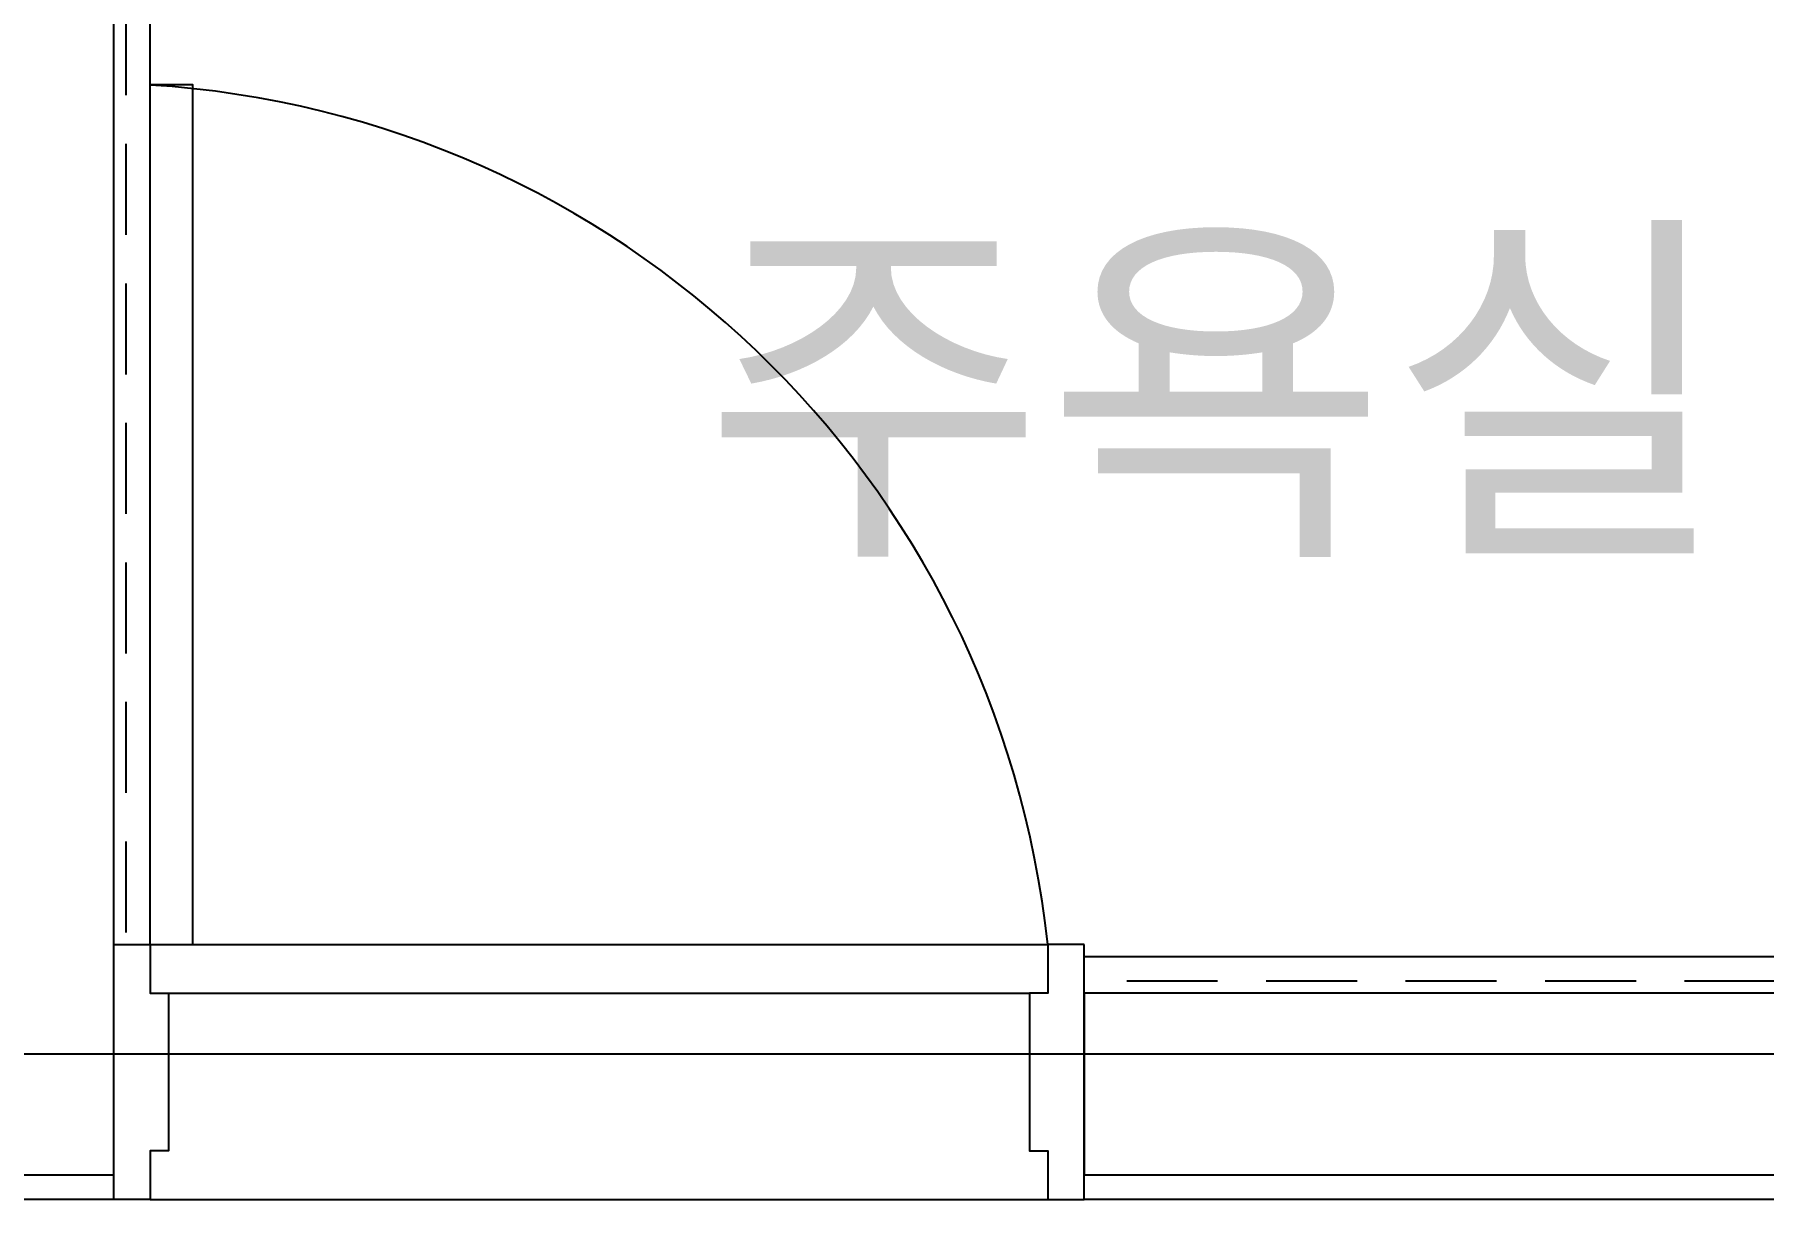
# Model space of a CAD drawing. Extents: x 11416736 to 11582377, y -14295679 to -14163266.
# Drawn here: x 11456184 to 11457609, y -14218003 to -14217043 of the extents above; entities that cross this region are included whole.
import ezdxf

# ---------------------------------------------------------------- set-up
doc = ezdxf.new("R2010")
doc.units = 0
doc.header["$LTSCALE"] = 50
doc.header["$MEASUREMENT"] = 0
doc.linetypes.add('HID', pattern=[2.3, 1.5, -0.8])
doc.linetypes.add('HIDDEN', pattern=[0.375, 0.25, -0.125])
for name, color, linetype in [('! 06 중심선', 11, 'CONTINUOUS'), ('! 08 창호', 4, 'CONTINUOUS'), ('! 22 text 진한선', 7, 'CONTINUOUS'), ('- 02 내력벽', 2, 'CONTINUOUS'), ('- 04 마감선 01', 125, 'CONTINUOUS'), ('- 06 마감선 03_방수', 8, 'HIDDEN')]:
    doc.layers.add(name, color=color, linetype=linetype)
doc.styles.add('굴림', font='Gulim.ttf')

msp = doc.modelspace()

# ---------------------------------------------------------------- linework, layer by layer
at = {"layer": '! 06 중심선'}
msp.add_line((11452048.9, -14217883.5), (11458598.9, -14217883.5), dxfattribs=at)
at = {"layer": '! 08 창호'}
for p, q in [((11456278.9, -14217793.5), (11456278.9, -14217085)), ((11456278.9, -14217793.5), (11457018.9, -14217793.5)), ((11456293.9, -14217833.5), (11457003.9, -14217833.5)), ((11456278.9, -14218003.5), (11457018.9, -14218003.5))]:
    msp.add_line(p, q, dxfattribs=at)
msp.add_lwpolyline([(11456278.9, -14217793.5), (11456313.9, -14217793.5), (11456313.9, -14217085), (11456278.9, -14217085)], dxfattribs=at)
for points in [[(11456248.9, -14217793.5), (11456278.9, -14217793.5), (11456278.9, -14217833.5), (11456293.9, -14217833.5), (11456293.9, -14217963.5), (11456278.9, -14217963.5), (11456278.9, -14218003.5), (11456248.9, -14218003.5)], [(11457048.9, -14217793.5), (11457018.9, -14217793.5), (11457018.9, -14217833.5), (11457003.9, -14217833.5), (11457003.9, -14217963.5), (11457018.9, -14217963.5), (11457018.9, -14218003.5), (11457048.9, -14218003.5)]]:
    msp.add_lwpolyline(points, close=True, dxfattribs=at)
msp.add_arc((11456229.6, -14217877.1), 793.6, 6.0463, 86.4453, dxfattribs=at)
at = {"layer": '- 02 내력벽', "ltscale": 30}
for p, q in [((11456248.9, -14217983.5), (11456248.9, -14216133.5)), ((11458548.9, -14217833.5), (11457048.9, -14217833.5)), ((11456248.9, -14217983.5), (11454948.9, -14217983.5)), ((11458698.9, -14217983.5), (11457048.9, -14217983.5))]:
    msp.add_line(p, q, dxfattribs=at)
at = {"layer": '- 02 내력벽'}
msp.add_line((11457048.9, -14217833.5), (11457048.9, -14217983.5), dxfattribs=at)
at = {"layer": '- 04 마감선 01', "ltscale": 30}
for p, q in [((11456278.9, -14217783.5), (11456278.9, -14216163.5)), ((11458518.9, -14217803.5), (11457048.9, -14217803.5)), ((11456248.9, -14218003.5), (11454948.9, -14218003.5)), ((11458718.9, -14218003.5), (11457048.9, -14218003.5))]:
    msp.add_line(p, q, dxfattribs=at)
at = {"layer": '- 06 마감선 03_방수', "linetype": 'HID'}
for p, q in [((11456258.9, -14217783.5), (11456258.9, -14216143.5)), ((11458538.9, -14217823.5), (11457048.9, -14217823.5))]:
    msp.add_line(p, q, dxfattribs=at)

# ---------------------------------------------------------------- texts
at = {"layer": '! 22 text 진한선', "linetype": 'Continuous', "style": '굴림'}
msp.add_text('주욕실', height=225, dxfattribs=at).set_placement((11456734.5, -14217450.2))

doc.saveas('drawing.dxf')
